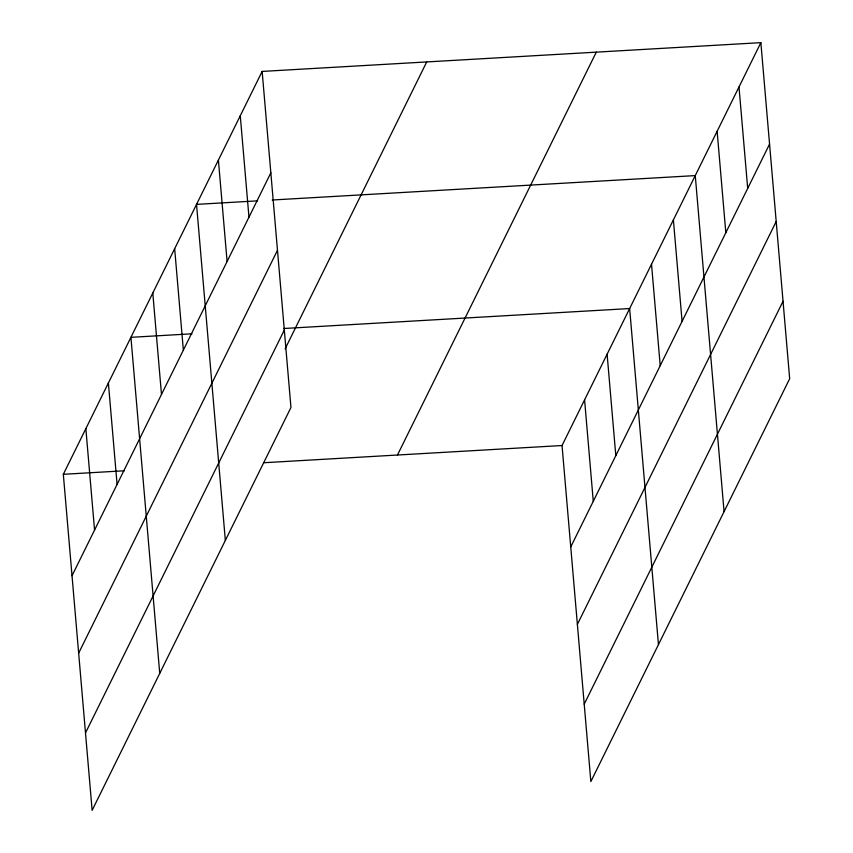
<?xml version="1.0" encoding="UTF-8"?>
<svg xmlns="http://www.w3.org/2000/svg" width="853" height="853" viewBox="0 0 853 853"><rect width="100%" height="100%" fill="white"/><g stroke="black" fill="none" stroke-linecap="round" stroke-linejoin="round"><path stroke-width="1.28" d="M262.148 71.428L290.958 407.478L92.135 810.35L63.325 474.3L262.148 71.428L760.865 42.65L789.675 378.7L590.852 781.572L562.042 445.522L760.865 42.65M72.015 575.732L270.838 172.86M78.657 653.153L277.481 250.281M85.492 732.93L284.316 330.047M285.105 348.898L426.724 61.928M397.466 455.022L596.29 52.15M570.742 546.954L769.566 144.082M577.385 624.375L776.198 221.503M584.22 704.151L783.043 301.269M257.585 200.85L196.531 204.379L225.341 540.418M272.182 200.007L695.259 175.601L724.069 511.64M191.978 333.8L130.925 337.33L159.735 673.369M283.559 328.522L629.642 308.551L658.452 644.591M63.325 474.3L124.378 470.781M263.673 462.742L562.042 445.522M738.997 86.963L747.697 188.396M717.128 131.287L725.828 232.709M673.39 219.914L682.08 321.346M651.521 264.227L660.211 365.66M607.112 354.208L615.813 455.63M584.582 399.865L593.272 501.297M240.269 115.741L248.969 217.174M218.4 160.065L227.101 261.487M174.662 248.692L183.352 350.125M152.794 293.005L161.484 394.438M108.384 382.986L117.085 484.408M85.854 428.643L94.555 530.076"/></g></svg>
